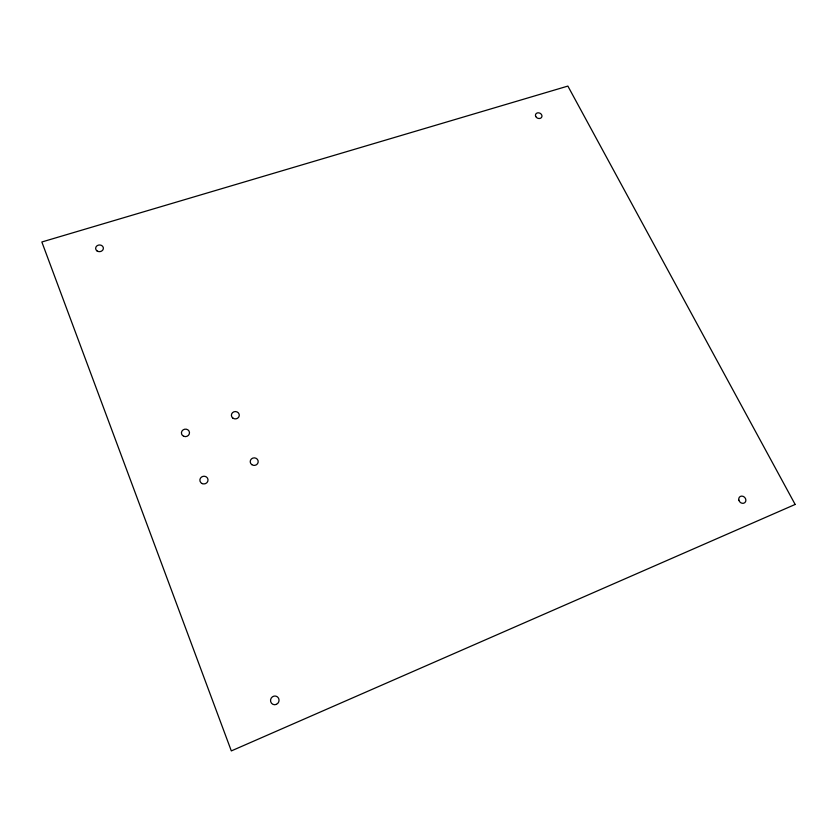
<?xml version="1.0" encoding="UTF-8"?>
<svg xmlns="http://www.w3.org/2000/svg" width="837" height="837" viewBox="0 0 837 837"><rect width="100%" height="100%" fill="white"/><g stroke="black" fill="none" stroke-linecap="round" stroke-linejoin="round"><path stroke-width="1.26" d="M795.15 504.449L231.326 750.915L41.85 241.987L567.873 86.085L795.15 504.449M96.935 250.859A3.882 3.358 -3.1 0 0 103.307 248.934A3.882 3.358 -3.1 0 0 98.274 245.147A3.882 3.358 -3.1 0 0 96.935 250.859M535.764 116.552A3.369 2.773 23.2 0 0 541.434 117.578A3.369 2.773 23.2 0 0 538.923 112.859A3.369 2.773 23.2 0 0 535.764 116.552M738.851 500.139A3.85 3.317 47.7 0 0 744.836 502.629A3.85 3.317 47.7 0 0 743.225 496.393A3.85 3.317 47.7 0 0 738.851 500.139M276.346 704.388A4.394 4.237 -64.7 0 0 277.455 696.886A4.394 4.237 -64.7 0 0 270.571 699.847A4.394 4.237 -64.7 0 0 276.346 704.388M251.707 464.587A3.986 3.777 -1.3 0 0 258.152 462.212A3.986 3.777 -1.3 0 0 252.774 458.111A3.986 3.777 -1.3 0 0 251.707 464.587M202.251 483.619A4.07 3.84 -10.1 0 0 208.005 479.653A4.07 3.84 -10.1 0 0 201.602 476.985A4.07 3.84 -10.1 0 0 202.251 483.619M232.843 418.082A3.955 3.683 -0.6 0 0 239.236 415.811A3.955 3.683 -0.6 0 0 233.931 411.794A3.955 3.683 -0.6 0 0 232.843 418.082M183.763 436.297A4.028 3.735 -7.3 0 0 189.476 432.478A4.028 3.735 -7.3 0 0 183.157 429.841A4.028 3.735 -7.3 0 0 183.763 436.297"/></g></svg>
